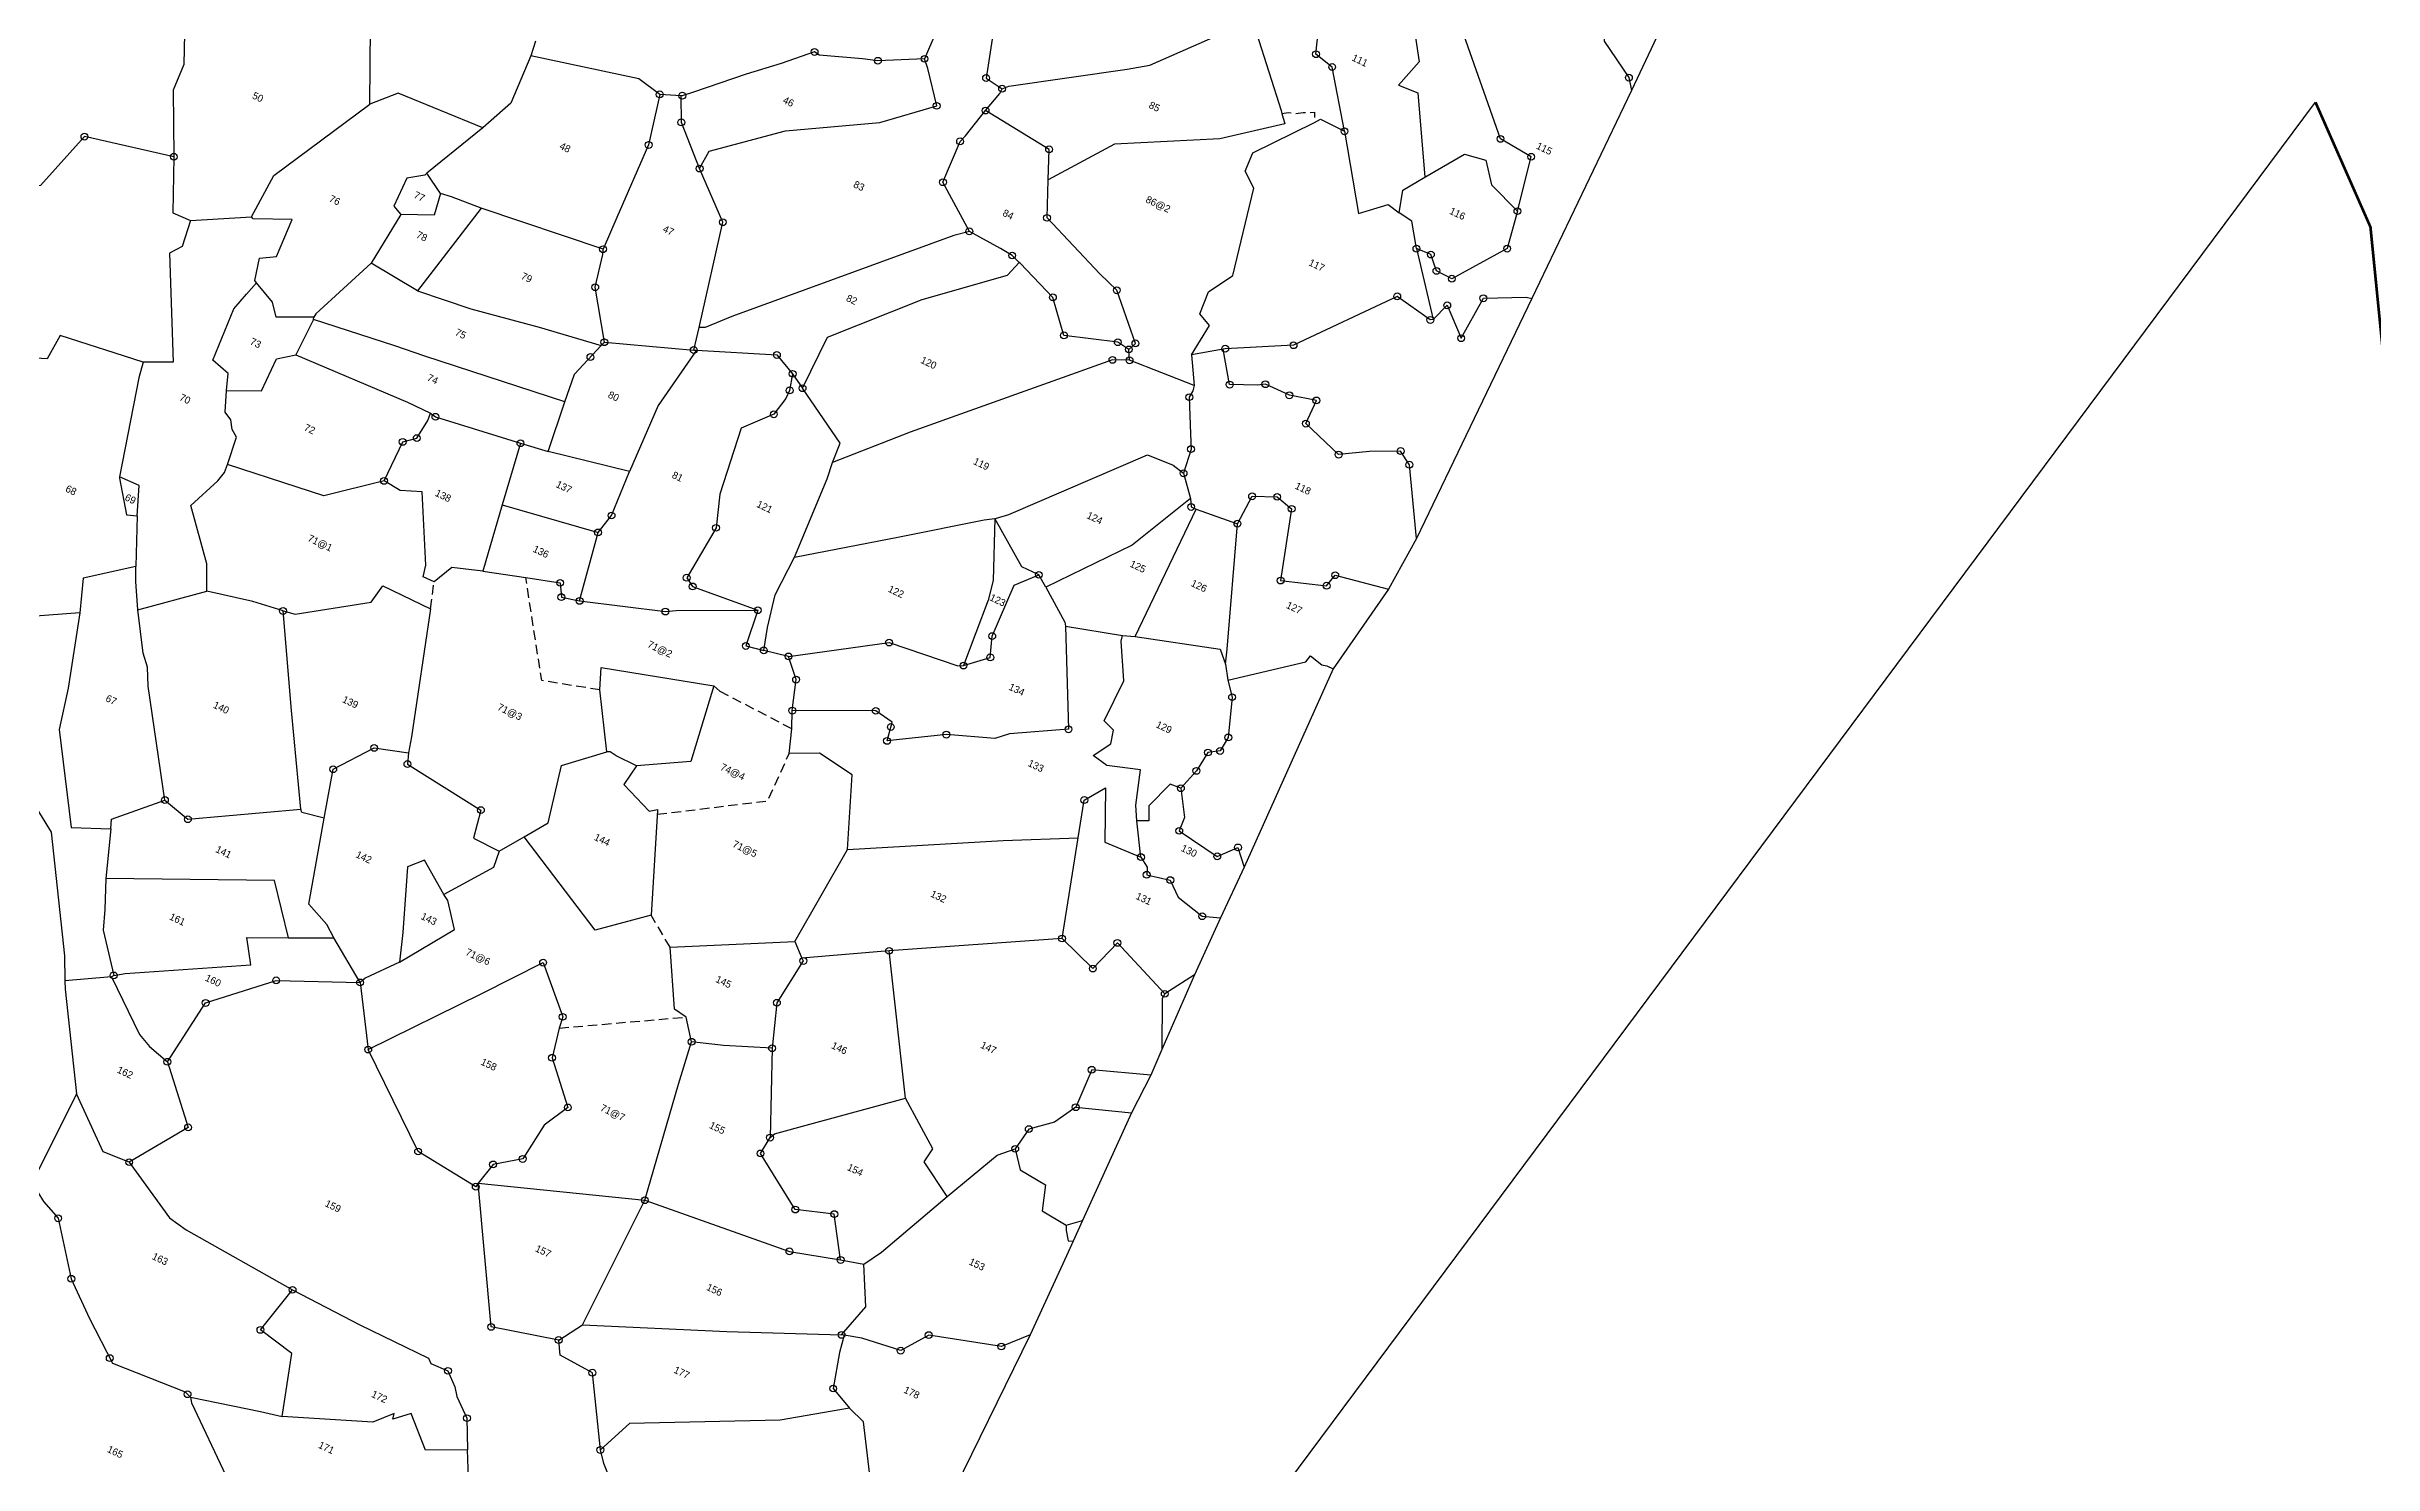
# Model space of a CAD drawing. Header units: metres. Extents: x 279303 to 282352, y 2044638 to 2047334.
# Drawn here: x 280049 to 281272, y 2045737 to 2046482 of the extents above; entities that cross this region are included whole.
import ezdxf
from ezdxf.enums import TextEntityAlignment as Align

# ---------------------------------------------------------------- set-up
doc = ezdxf.new("R2010")
doc.units = ezdxf.units.M
doc.linetypes.add('DASHED', pattern=[0.75, 0.5, -0.25])
for name, color, linetype in [('OFF', 1, 'Continuous'), ('POLY_PARCEL', 6, 'Continuous'), ('POLY_SUBPARCEL', 6, 'DASHED'), ('POLY_WATER', 4, 'Continuous'), ('SYM_STONE', 1, 'Continuous'), ('TEXT_PARCEL', 7, 'Continuous'), ('V_BOUND_LINE', 7, 'Continuous')]:
    doc.layers.add(name, color=color, linetype=linetype)
doc.styles.add('TEXT_MAP', font='KRDEV050.TTF')

# ---------------------------------------------------------------- blocks, each defined once
blk = doc.blocks.new('STONE')
blk.add_circle((0, 0), 0.851)

msp = doc.modelspace()

# ---------------------------------------------------------------- linework, layer by layer
at = {"layer": 'OFF'}
for points in [[(280897.9, 2046493.6), (280881.8, 2046459.3)], [(280700.5, 2045726.8), (281241.3, 2046453.2)], [(280881.8, 2046459.3), (280829.4, 2046350)], [(280829.4, 2046350), (280768.8, 2046223.8)], [(280768.8, 2046223.8), (280754.1, 2046197.1)], [(280754.1, 2046197.1), (280725, 2046155.3)], [(280725, 2046155.3), (280678.2, 2046051)], [(280678.2, 2046051), (280665.7, 2046024.3)], [(280665.7, 2046024.3), (280652, 2045994.4)], [(280652, 2045994.4), (280634.9, 2045955.2)], [(280634.9, 2045955.2), (280629, 2045941.7)], [(280629, 2045941.7), (280619, 2045921.8)], [(280619, 2045921.8), (280593.1, 2045865.2)], [(280588.3, 2045854.4), (280584.8, 2045846.6), (280565.7, 2045805.2)], [(280593.1, 2045865.2), (280588.3, 2045854.4)], [(280565.7, 2045805.2), (280521.7, 2045715.4)]]:
    msp.add_lwpolyline(points, dxfattribs=at)
at = {"layer": 'POLY_PARCEL'}
for points in [[(280734.6, 2046557.2), (280735.5, 2046552.4), (280751, 2046521.1), (280756.1, 2046494), (280767.7, 2046490.8), (280770.1, 2046474.5), (280759.2, 2046462.2), (280769.5, 2046458.2), (280773.1, 2046413.8)], [(280821.8, 2046395.9), (280829, 2046424.5), (280812.9, 2046433.9), (280790.5, 2046497.6), (280812, 2046514.1), (280804.6, 2046529.1), (280788, 2046530.5), (280779.7, 2046538.8), (280781.3, 2046552.7), (280780.3, 2046555.8)], [(280730.9, 2046437.9), (280724.4, 2046471.7), (280715.9, 2046478.4), (280717.4, 2046493), (280684.5, 2046499.3), (280688.6, 2046521.1), (280681.9, 2046531.7)], [(280874.7, 2046528.6), (280866.8, 2046513.9), (280867.4, 2046485.3), (280880.4, 2046466.1), (280881.8, 2046459.3)], [(280121.6, 2046513.7), (280120.7, 2046473), (280115.2, 2046459.6), (280115.5, 2046424.5)], [(280218.6, 2046452.2), (280218.9, 2046493)], [(280530.4, 2046490), (280516, 2046489.8), (280510.1, 2046476)], [(280550.9, 2046460.3), (280554.4, 2046461.7), (280616.7, 2046470.6), (280628.5, 2046472.7), (280670.5, 2046491), (280684.6, 2046489.5), (280697.6, 2046448.8), (280698, 2046447.2)], [(280305.7, 2046485.2), (280303.2, 2046477.6)], [(280510.1, 2046476), (280485.6, 2046475), (280477.5, 2046476), (280454.7, 2046478), (280452.3, 2046479.6), (280434.8, 2046473.6), (280416.4, 2046467.9), (280388.7, 2046458.5), (280382.8, 2046456.6), (280382.2, 2046456.6)], [(280546.1, 2046488.7), (280542.5, 2046465.9), (280550.9, 2046460.3)], [(280303.2, 2046477.6), (280292.6, 2046452.7), (280278, 2046439.8)], [(280370.9, 2046457.3), (280359.9, 2046465.4), (280303.2, 2046477.6)], [(280391.9, 2046418.3), (280396.9, 2046427.4), (280437.1, 2046438.2), (280486.7, 2046442.5), (280516.5, 2046451.3), (280511.8, 2046471), (280510.1, 2046476)], [(280278, 2046439.8), (280233.4, 2046457.9), (280218.6, 2046452.2)], [(280370.9, 2046457.3), (280365.1, 2046430.7), (280348.3, 2046392.6), (280341.1, 2046375.9)], [(280382.2, 2046456.6), (280370.9, 2046457.3)], [(280391.9, 2046418.3), (280382.3, 2046442.6), (280382.2, 2046456.6)], [(280542.2, 2046448.8), (280549.7, 2046457.7), (280550.9, 2046460.3)], [(280156.3, 2046393), (280168.1, 2046414.7), (280218.6, 2046452.2)], [(280533.7, 2046385.3), (280519.8, 2046411.1), (280528.8, 2046432.6), (280531.7, 2046435.5), (280542.2, 2046448.8)], [(280575.1, 2046412.4), (280575.6, 2046428.4), (280542.2, 2046448.8)], [(280698, 2046447.2), (280699.5, 2046441.9), (280665.3, 2046434), (280610, 2046431.1), (280575.1, 2046412.4)], [(280650.4, 2046320.4), (280659.9, 2046335.8), (280654.9, 2046342), (280659.4, 2046353.5), (280672.1, 2046362), (280683.3, 2046408), (280678.7, 2046416.9), (280682.7, 2046426.5), (280715.1, 2046442.6)], [(280715.1, 2046442.6), (280718.3, 2046444.2), (280730.9, 2046437.9)], [(280115.5, 2046424.5), (280068.5, 2046435.1), (280045.4, 2046409.4), (280001, 2046405.6), (279998, 2046404.5)], [(280278, 2046439.8), (280248.5, 2046415.9)], [(280730.9, 2046437.9), (280738.2, 2046394.6), (280753.8, 2046399.4), (280759.7, 2046395.1)], [(280115.5, 2046424.5), (280114.9, 2046395.1), (280124.2, 2046391)], [(280391.6, 2046334.7), (280404.1, 2046390.1), (280391.9, 2046418.3)], [(280773.1, 2046413.8), (280794, 2046425.9), (280805.1, 2046422.7), (280808.1, 2046409.8), (280821.8, 2046395.9)], [(280248.5, 2046415.9), (280247.5, 2046414.9), (280237.9, 2046413.3), (280231.1, 2046398.6), (280234.8, 2046394.1)], [(280255.7, 2046405.2), (280252.3, 2046393.8), (280234.8, 2046394.1)], [(280255.7, 2046405.2), (280248.5, 2046415.9)], [(280261.5, 2046403.4), (280255.7, 2046405.2)], [(280617.5, 2046323.2), (280621, 2046326.4), (280611.2, 2046354.3), (280602.2, 2046362.9), (280574.5, 2046392.4), (280575.1, 2046412.4)], [(280759.7, 2046395.1), (280761.5, 2046407), (280773.1, 2046413.8)], [(280124.2, 2046391), (280156.3, 2046393)], [(280159, 2046358.3), (280158.1, 2046359.5), (280160.6, 2046371.2), (280169.4, 2046372), (280177.7, 2046391.6), (280157.2, 2046391.8), (280156.3, 2046393)], [(280234.8, 2046394.1), (280219.2, 2046368.5)], [(280277, 2046397.4), (280243.6, 2046354)], [(280277, 2046397.4), (280261.5, 2046403.4)], [(280341.1, 2046375.9), (280277, 2046397.4)], [(280768.7, 2046376.2), (280766.2, 2046390.6), (280759.7, 2046395.1)], [(280821.8, 2046395.9), (280816.4, 2046376.2), (280787.3, 2046360.4), (280779.2, 2046364.5), (280776.3, 2046373.1), (280768.7, 2046376.2)], [(280124.2, 2046391), (280119.9, 2046377.4), (280113.2, 2046373.9), (280115.2, 2046316.5), (280099.4, 2046316.6)], [(280533.7, 2046385.3), (280525.6, 2046383.2), (280408.8, 2046340.5), (280394.8, 2046334.7), (280391.6, 2046334.7)], [(280559.9, 2046369), (280556.2, 2046372.6), (280550, 2046376.3), (280533.7, 2046385.3)], [(280219.2, 2046368.5), (280190.1, 2046342), (280189.1, 2046340.1)], [(280243.6, 2046354), (280219.2, 2046368.5)], [(280341.8, 2046327), (280337, 2046355.9), (280341, 2046373.2), (280341.1, 2046375.9)], [(280446, 2046302.8), (280459.1, 2046329.7), (280508.8, 2046349.4), (280553.7, 2046362.2), (280559.9, 2046369)], [(280617.5, 2046323.2), (280611.7, 2046327), (280583.4, 2046330.6), (280577.6, 2046350.6), (280560.4, 2046368.5), (280559.9, 2046369)], [(280768.7, 2046376.2), (280777.5, 2046338.9)], [(280143.2, 2046301.6), (280144.1, 2046310.5), (280136, 2046317.5), (280147.1, 2046344.5), (280153.7, 2046352.3), (280159, 2046358.3)], [(280189.1, 2046340.1), (280169.3, 2046340.2), (280167.3, 2046348.1), (280159, 2046358.3)], [(280243.6, 2046354), (280271.7, 2046344.6), (280307.6, 2046334.9), (280340.1, 2046325.2)], [(280777.5, 2046338.9), (280776, 2046338.7), (280758.6, 2046351.1), (280704.1, 2046325.4), (280668.2, 2046323.6), (280667.1, 2046323.4)], [(280777.5, 2046338.9), (280784.9, 2046346.4), (280792.2, 2046329.1), (280803.9, 2046350.1), (280826.3, 2046350.7), (280829.4, 2046350)], [(280188.9, 2046339), (280179.7, 2046320.3)], [(280188.9, 2046339), (280189.1, 2046340.1)], [(280231.7, 2046325.1), (280188.9, 2046339)], [(280388.8, 2046322.9), (280391.6, 2046334.7)], [(280099.4, 2046316.6), (280055.7, 2046330.5), (280048.9, 2046318.3), (280031.1, 2046319.4), (280026.8, 2046273), (280026.8, 2046259), (280024, 2046218.9), (280021.9, 2046182.1), (280021.8, 2046181.4)], [(280143.2, 2046301.6), (280161.6, 2046301.5), (280169.4, 2046318.2), (280179.7, 2046320.3)], [(280179.7, 2046320.3), (280238.4, 2046295.5), (280250.5, 2046289.7)], [(280321.1, 2046295.6), (280247.4, 2046319.7), (280231.7, 2046325.1)], [(280321.1, 2046295.6), (280326.1, 2046310.2), (280340.1, 2046325.2)], [(280340.1, 2046325.2), (280341.8, 2046327)], [(280341.8, 2046327), (280388.8, 2046322.9)], [(280390.2, 2046322.8), (280370.1, 2046293.8), (280355, 2046259.1)], [(280388.8, 2046322.9), (280390.2, 2046322.8)], [(280390.2, 2046322.8), (280432.5, 2046320.3), (280440.8, 2046310.4)], [(280617.9, 2046317.5), (280617.5, 2046323.2)], [(280667.1, 2046323.4), (280650.4, 2046320.4)], [(280650.4, 2046320.4), (280651.9, 2046304.2)], [(280744.1, 2046269.5), (280727.8, 2046267.9), (280710.6, 2046284.2), (280716.1, 2046296.4), (280701.9, 2046299.1), (280689.3, 2046304.9), (280685.2, 2046304.4), (280670.5, 2046304.7), (280667.1, 2046323.4)], [(280099.4, 2046316.6), (280097.1, 2046308.2), (280087, 2046256.2)], [(280440.8, 2046310.4), (280439.2, 2046301.7), (280437.2, 2046297.4), (280430.9, 2046289.1), (280413.7, 2046281.8), (280402.5, 2046247.2), (280400.5, 2046229.4), (280385.1, 2046203.2), (280388.2, 2046198.6), (280422.5, 2046186.1)], [(280440.8, 2046310.4), (280446, 2046302.8)], [(280617.9, 2046317.5), (280608.9, 2046317.7), (280502.5, 2046279.7), (280461.8, 2046263.8)], [(280651.9, 2046304.2), (280617.9, 2046317.5)], [(280143.7, 2046262.8), (280148.4, 2046277.1), (280146.2, 2046281.1), (280145.5, 2046286.2), (280142.4, 2046290.3), (280143.2, 2046301.6)], [(280312.3, 2046269.6), (280321.1, 2046295.6)], [(280461.8, 2046263.8), (280465.7, 2046274), (280446, 2046302.8)], [(280651.9, 2046304.2), (280651.2, 2046301.5), (280649.3, 2046298.1), (280650, 2046278.8), (280650.2, 2046270.8), (280646.3, 2046258.1)], [(280226, 2046254.1), (280235.8, 2046274.6), (280243.2, 2046276.6), (280249, 2046285.8), (280250.5, 2046289.7)], [(280250.5, 2046289.7), (280253, 2046287.8), (280297.7, 2046273.9)], [(280297.7, 2046273.9), (280288.1, 2046241.5)], [(280297.7, 2046273.9), (280312.3, 2046269.6)], [(280768.8, 2046223.8), (280765, 2046262.6), (280760.4, 2046269.8), (280744.1, 2046269.5)], [(280132.8, 2046196.2), (280132.9, 2046210.5), (280124.5, 2046241.2), (280138.6, 2046254.2), (280142.1, 2046258.5), (280143.7, 2046262.8)], [(280226, 2046254.1), (280194.3, 2046246.3), (280180.4, 2046250.8), (280143.7, 2046262.8)], [(280355, 2046259.1), (280312.3, 2046269.6)], [(280338.5, 2046227), (280345.6, 2046235.9), (280355, 2046259.1)], [(280441.8, 2046214), (280459, 2046255.2), (280461.8, 2046263.8)], [(280547.1, 2046234.4), (280547.9, 2046234.5), (280554.5, 2046236.4), (280627.3, 2046267.8), (280640.8, 2046262.4), (280646.3, 2046258.1)], [(280646.3, 2046258.1), (280649.9, 2046244.9)], [(280087, 2046256.2), (280086.9, 2046255.6), (280090.7, 2046236.3), (280096.2, 2046235.8)], [(280096.2, 2046235.8), (280097.2, 2046251.6), (280087, 2046256.2)], [(280252.3, 2046201), (280246.6, 2046203.7), (280248, 2046209.8), (280246, 2046248.4), (280234.4, 2046249.1), (280226, 2046254.1)], [(280674.6, 2046231.6), (280682.3, 2046246), (280695.5, 2046245.7), (280703.1, 2046239.4), (280697.3, 2046201.7), (280721.5, 2046199), (280726, 2046204.5), (280754.1, 2046197.1)], [(280096.2, 2046235.8), (280095.6, 2046209)], [(280288.1, 2046241.5), (280278, 2046206.7)], [(280288.1, 2046241.5), (280338.5, 2046227)], [(280441.8, 2046214), (280497, 2046224.6), (280541.4, 2046233.7), (280547.1, 2046234.4)], [(280547.1, 2046234.4), (280546.2, 2046201.8), (280543.6, 2046191.3), (280530.6, 2046157)], [(280570.2, 2046204.7), (280561.3, 2046208.9), (280547.1, 2046234.4)], [(280649.9, 2046244.9), (280619.3, 2046220.3), (280573.9, 2046198.2)], [(280620.8, 2046172.2), (280652.9, 2046239.2)], [(280649.9, 2046244.9), (280650.3, 2046240.4), (280652.9, 2046239.2)], [(280652.9, 2046239.2), (280674.6, 2046231.6)], [(280328.8, 2046191), (280338.5, 2046227)], [(280668.3, 2046157.7), (280669.2, 2046165.7), (280674.6, 2046231.6), (280674.6, 2046231.6)], [(280095.6, 2046209), (280067.8, 2046203), (280066.1, 2046184.8)], [(280096.6, 2046186.3), (280095.6, 2046201.2), (280095.6, 2046209)], [(280278, 2046206.7), (280261.6, 2046208.6), (280252.3, 2046201)], [(280425.6, 2046165), (280427.5, 2046177), (280431.6, 2046194.2), (280441.8, 2046214)], [(280172.9, 2046185.7), (280179.2, 2046184), (280219.2, 2046190.3), (280225.4, 2046198.9), (280250.4, 2046186.9)], [(280278, 2046206.7), (280300.5, 2046203.3)], [(280300.5, 2046203.3), (280318.6, 2046200.5), (280319.2, 2046193), (280328.8, 2046191)], [(280530.6, 2046157), (280544.7, 2046161.3), (280545.7, 2046172.5), (280557.2, 2046199.2), (280570.2, 2046204.7)], [(280573.9, 2046198.2), (280570.2, 2046204.7)], [(280573.9, 2046198.2), (280583.9, 2046179.8), (280584.3, 2046177.7)], [(280066.1, 2046184.8), (280021.8, 2046181.4)], [(280066.1, 2046184.8), (280059.9, 2046145.2), (280055.2, 2046123.3), (280061.6, 2046071.8), (280082.4, 2046071.2)], [(280096.6, 2046186.3), (280132.8, 2046196.2)], [(280110.8, 2046086.3), (280102, 2046146.1), (280101.7, 2046156.2), (280099.3, 2046163.6), (280096.6, 2046186.3)], [(280172.9, 2046185.7), (280157, 2046190.6), (280132.8, 2046196.2)], [(280182.2, 2046081.5), (280177.4, 2046133.3), (280172.9, 2046185.7)], [(280250.4, 2046186.9), (280240.5, 2046119.5), (280238.9, 2046111.2)], [(280328.8, 2046191), (280373.9, 2046185.4), (280379.6, 2046186), (280422.5, 2046186.1)], [(280422.5, 2046186.1), (280416.2, 2046167.3), (280425.6, 2046165)], [(280584.3, 2046177.7), (280585.8, 2046123.5), (280554.7, 2046121.1), (280547.1, 2046118.6), (280521.6, 2046120.7), (280490.4, 2046117.4), (280493.1, 2046127.2), (280484.5, 2046133.2), (280440.6, 2046133.3)], [(280584.3, 2046177.7), (280614.2, 2046172.8)], [(280621.8, 2046075.4), (280621.2, 2046083.6), (280623.6, 2046102.2), (280605.9, 2046104.4), (280598.8, 2046109.7), (280608, 2046115.8), (280609.5, 2046123), (280604.5, 2046128), (280614.9, 2046149), (280613.4, 2046169.8), (280614.2, 2046172.8)], [(280614.2, 2046172.8), (280620.8, 2046172.2)], [(280620.8, 2046172.2), (280665.6, 2046165.7), (280668.3, 2046157.7)], [(280438.6, 2046161.8), (280425.6, 2046165)], [(280438.6, 2046161.8), (280491.5, 2046169.1), (280527.7, 2046156.8), (280530.6, 2046157)], [(280440.6, 2046133.3), (280442.6, 2046149.6), (280438.6, 2046161.8)], [(280669.6, 2046149.4), (280710.5, 2046158.9), (280713.1, 2046162.2), (280718.9, 2046157.3), (280721.6, 2046156.9), (280725, 2046155.3)], [(280339.4, 2046144.2), (280340.2, 2046156), (280399.4, 2046146.3)], [(280669.6, 2046149.4), (280671.8, 2046140.4), (280669.8, 2046119.2), (280665.5, 2046112.1), (280659.1, 2046111.3), (280653, 2046101.6), (280644.9, 2046092.5)], [(280668.3, 2046157.7), (280669.6, 2046149.4)], [(280343.1, 2046111.7), (280339.4, 2046144.2)], [(280399.4, 2046146.3), (280387.2, 2046106.6), (280358.7, 2046104.3)], [(280439, 2046110.8), (280440.3, 2046123.8)], [(280440.3, 2046123.8), (280440.6, 2046133.3)], [(280194.6, 2046076.7), (280199.3, 2046102.5), (280220.8, 2046113.7), (280238.9, 2046111.2)], [(280238.9, 2046111.2), (280238.3, 2046105.2), (280276.9, 2046081), (280273, 2046066.3), (280286.6, 2046059.4)], [(280299.7, 2046067), (280312.3, 2046074.4), (280319.2, 2046104.4), (280343.1, 2046111.7)], [(280358.7, 2046104.3), (280348.1, 2046109.6), (280344.8, 2046111.7), (280343.1, 2046111.7)], [(280469.6, 2046060.3), (280472.1, 2046099.6), (280454.9, 2046110.9), (280439, 2046110.8)], [(280358.7, 2046104.3), (280352.1, 2046094.5), (280365.4, 2046080.5), (280369.8, 2046081.3), (280369.8, 2046080.8)], [(280082.4, 2046071.2), (280082.7, 2046076.2), (280110.8, 2046086.3)], [(280110.8, 2046086.3), (280122.9, 2046076.2), (280182.2, 2046081.5), (280182.2, 2046081.5)], [(280590.8, 2046066.5), (280594.1, 2046086.3), (280605.3, 2046092.7), (280604.9, 2046064.2), (280623.9, 2046056.3)], [(280644.9, 2046092.5), (280639.2, 2046094.7), (280628, 2046083.3), (280628, 2046075.3), (280621.8, 2046075.4)], [(280644.9, 2046092.5), (280646.7, 2046077.2), (280644, 2046070.1), (280664, 2046056.7), (280674.9, 2046061.4), (280678.2, 2046051)], [(280182.7, 2046079.8), (280182.2, 2046081.5)], [(280194.6, 2046076.7), (280182.7, 2046079.8)], [(280199.6, 2046013.8), (280196, 2046020.8), (280186.5, 2046031.5), (280194.6, 2046076.7)], [(280369.8, 2046080.8), (280366.4, 2046025.8)], [(280623.9, 2046056.3), (280621.8, 2046075.4)], [(280082.4, 2046071.2), (280079.8, 2046045.1)], [(280286.6, 2046059.4), (280299.7, 2046067)], [(280366.4, 2046025.8), (280337, 2046017.9), (280299.7, 2046067)], [(280469.6, 2046060.3), (280551.5, 2046065)], [(280551.5, 2046065), (280590.8, 2046066.5)], [(280582.4, 2046013.5), (280590.8, 2046066.5)], [(280257.4, 2046036.7), (280247.3, 2046054.7), (280238.3, 2046051.2), (280235.9, 2046016.7), (280234.2, 2046001)], [(280286.6, 2046059.4), (280283.6, 2046050.8), (280257.4, 2046036.7)], [(280441.9, 2046011.9), (280469.6, 2046060.3)], [(280623.9, 2046056.3), (280627.1, 2046051), (280626.9, 2046047), (280639.3, 2046044.2), (280643.4, 2046035.3), (280656.1, 2046025.2), (280665.7, 2046024.3)], [(280079.8, 2046045.1), (280079.3, 2046028.7), (280078.4, 2046017.8), (280083.9, 2045994.1)], [(280175.7, 2046013.8), (280168.5, 2046044), (280079.8, 2046045.1)], [(280234.2, 2046001), (280263, 2046018.2), (280259.5, 2046033.5), (280257.4, 2046036.7)], [(280083.9, 2045994.1), (280089.9, 2045995.1), (280156, 2045999.7), (280153.8, 2046014), (280175.7, 2046013.8)], [(280175.7, 2046013.8), (280199.6, 2046013.8)], [(280213.4, 2045990.4), (280199.6, 2046013.8)], [(280582.4, 2046013.5), (280491.5, 2046007)], [(280636.4, 2045984.4), (280611.5, 2046011.2), (280598.6, 2045997.7), (280582.4, 2046013.5)], [(280234.2, 2046001), (280216, 2045992.6), (280213.4, 2045990.4)], [(280217.7, 2045955.1), (280277.4, 2045984.6), (280309.6, 2046000.8), (280319.9, 2045972.3), (280318.1, 2045966.4)], [(280376.4, 2046008.9), (280441.9, 2046011.9)], [(280384.8, 2045972.2), (280378.7, 2045976.4), (280376.4, 2046008.9)], [(280445.7, 2046003.2), (280446.4, 2046001.7), (280432.5, 2045979.7), (280430, 2045955.8)], [(280441.9, 2046011.9), (280445.7, 2046003.2)], [(280491.5, 2046007), (280445.7, 2046003.2)], [(280500.1, 2045929.6), (280491.5, 2046007)], [(280082.8, 2045993.3), (280082.8, 2045993.3), (280058.2, 2045991.2)], [(280083.9, 2045994.1), (280082.8, 2045993.3)], [(280082.8, 2045993.3), (280097.4, 2045963), (280102.7, 2045956.8)], [(280112.1, 2045948.7), (280132.2, 2045979.6), (280169.3, 2045991.5), (280213.4, 2045990.4)], [(280213.4, 2045990.4), (280217.7, 2045955.1)], [(280652, 2045994.4), (280636.4, 2045984.4)], [(280636.4, 2045984.4), (280635.1, 2045982), (280634.9, 2045955.2)], [(280318.1, 2045966.4), (280314.3, 2045950.8), (280322.6, 2045924.7), (280310.2, 2045915.4), (280298.9, 2045897.6), (280283.3, 2045894.7), (280275.5, 2045884.8)], [(280387.7, 2045959.2), (280384.8, 2045972.2)], [(280102.7, 2045956.8), (280112.1, 2045948.7)], [(280275.5, 2045884.8), (280274.2, 2045883), (280243.9, 2045901.5), (280217.7, 2045955.1)], [(280363.1, 2045875.9), (280380.7, 2045937), (280387.7, 2045959.2)], [(280430, 2045955.8), (280404.5, 2045957.2), (280387.7, 2045959.2)], [(280430, 2045955.8), (280428.9, 2045908.8)], [(280112.1, 2045948.7), (280112.1, 2045948.7), (280123, 2045914.2), (280092, 2045895.9)], [(280629, 2045941.7), (280598, 2045944.5), (280589.6, 2045924.8)], [(280092, 2045895.9), (280078.3, 2045901.3), (280064.4, 2045931.9)], [(280428.9, 2045908.8), (280431.3, 2045910.8), (280449.8, 2045915.9), (280500.1, 2045929.6)], [(280522.1, 2045877.9), (280509.9, 2045896.1), (280514.4, 2045902.9), (280500.1, 2045929.6)], [(280589.6, 2045924.8), (280578.4, 2045917), (280564.9, 2045913.3), (280557.8, 2045902.9)], [(280589.6, 2045924.8), (280619, 2045921.8)], [(280466, 2045844.5), (280462.7, 2045868.6), (280442.2, 2045871), (280423.9, 2045900.5), (280428.9, 2045908.8)], [(280522.1, 2045877.9), (280548.3, 2045899.6), (280557.8, 2045902.9)], [(280557.8, 2045902.9), (280560.4, 2045891.8), (280573.7, 2045884), (280572, 2045870.3), (280584.5, 2045862.8)], [(280092, 2045895.9), (280113.3, 2045866.6), (280121.9, 2045860.3), (280177.9, 2045828.8)], [(280041.1, 2045885), (280047, 2045875.3), (280054.7, 2045866.4), (280061.6, 2045834.6), (280071.1, 2045813.7), (280083.2, 2045790.2), (280121.5, 2045775.1), (280124.3, 2045772.3)], [(280317.8, 2045802.4), (280282.3, 2045809.3), (280275.5, 2045884.8)], [(280275.5, 2045884.8), (280363.1, 2045875.9)], [(280330.4, 2045810.3), (280363.1, 2045875.9)], [(280363.1, 2045875.9), (280439.1, 2045849), (280466, 2045844.5)], [(280478.2, 2045842.2), (280487.5, 2045848.6), (280522.1, 2045877.9)], [(280584.5, 2045862.8), (280593.1, 2045865.2)], [(280584.5, 2045862.8), (280584.6, 2045859.9), (280585.6, 2045854.6), (280588.3, 2045854.4)], [(280466, 2045844.5), (280478.2, 2045842.2)], [(280466.5, 2045805.1), (280479.3, 2045819.9), (280478.2, 2045842.2)], [(280172.4, 2045762.2), (280177.6, 2045795.3), (280161, 2045807.7), (280177.9, 2045828.8)], [(280177.9, 2045828.8), (280213.3, 2045810.4), (280249.3, 2045792.8), (280250.6, 2045790), (280259.6, 2045786.2), (280263.2, 2045777.7), (280264.2, 2045772.7), (280269.6, 2045761.3), (280269.8, 2045744.7)], [(280317.8, 2045802.4), (280330.4, 2045810.3)], [(280330.4, 2045810.3), (280406.2, 2045806.8), (280466.5, 2045805.1)], [(280467.9, 2045804.9), (280465.4, 2045795.8), (280462.1, 2045776.9), (280470.6, 2045766.5)], [(280467.9, 2045804.9), (280466.5, 2045805.1)], [(280565.7, 2045805.2), (280550.5, 2045799), (280512.3, 2045805), (280497.6, 2045796.8), (280477.2, 2045803.4), (280467.9, 2045804.9)], [(280339.7, 2045744.6), (280335.5, 2045785.2), (280318.6, 2045794.4), (280317.8, 2045802.4)], [(280124.3, 2045772.3), (280161, 2045764.9), (280172.4, 2045762.2)], [(280124.3, 2045772.3), (280124.7, 2045769.4), (280142.9, 2045731.2)], [(280269.8, 2045744.7), (280247.8, 2045744.4), (280240.3, 2045763.8), (280230.6, 2045760.7), (280231.4, 2045763.7), (280220.1, 2045759.2), (280172.4, 2045762.2)], [(280470.6, 2045766.5), (280434.3, 2045760.3), (280355, 2045758.5), (280339.7, 2045744.6)], [(280493.4, 2045718.6), (280481.7, 2045728.3), (280478, 2045759.3), (280470.6, 2045766.5)], [(280270.5, 2045725.1), (280269.8, 2045744.7)], [(280346.8, 2045724.4), (280341.5, 2045737.5), (280339.7, 2045744.6)]]:
    msp.add_lwpolyline(points, dxfattribs=at)
at = {"layer": 'POLY_SUBPARCEL', "ltscale": 10, "flags": 128}
for points in [[(280698, 2046447.2), (280701.5, 2046447.8), (280704.6, 2046447.2), (280709.2, 2046447.8), (280715.1, 2046447.9), (280715.1, 2046442.6)], [(280250.4, 2046186.9), (280252.3, 2046201)], [(280339.4, 2046144.2), (280308.9, 2046149.1), (280300.5, 2046203.3)], [(280399.4, 2046146.3), (280402.5, 2046143.6)], [(280402.5, 2046143.6), (280440.3, 2046123.8)], [(280369.7, 2046078.8), (280369.7, 2046078.8), (280427.7, 2046085.9), (280439, 2046110.8)], [(280376.4, 2046008.9), (280366.4, 2046025.8)], [(280318.1, 2045966.4), (280384.8, 2045972.2)]]:
    msp.add_lwpolyline(points, dxfattribs=at)
at = {"layer": 'POLY_WATER'}
for points in [[(280003.1, 2046150.7), (280034, 2046097.1), (280051, 2046069.4), (280058.1, 2046004.4), (280058.2, 2045991.2)], [(280058.2, 2045991.2), (280058.4, 2045986.8), (280064.4, 2045931.9)], [(280064.4, 2045931.9), (280041.1, 2045885)]]:
    msp.add_lwpolyline(points, dxfattribs=at)
at = {"layer": 'V_BOUND_LINE', "const_width": 1.41}
msp.add_lwpolyline([(281241.3, 2046453.2), (281270.2, 2046387.6), (281276.9, 2046320.5)], dxfattribs=at)

# ---------------------------------------------------------------- block references
at = {"layer": 'SYM_STONE'}
for p, xscale, yscale, zscale, rotation in [((280452.3, 2046479.6), 2.098469368310174, 2.098469368310174, 2.098469368310174, 55.79544580327726), ((280510.1, 2046476), 2.098469368310174, 2.098469368310174, 2.098469368310174, 340.7939595384957), ((280715.9, 2046478.4), 2.098469368310174, 2.098469368310174, 2.098469368310174, 49.64555200268078), ((280485.6, 2046475), 2.098469368310174, 2.098469368310174, 2.098469368310174, 280.3735821205561), ((280542.5, 2046465.9), 2.098469368310174, 2.098469368310174, 2.098469368310174, 219.2929145729083), ((280724.4, 2046471.7), 2.098469368310174, 2.098469368310174, 2.098469368310174, 52.56983806908036), ((280880.4, 2046466.1), 2.098469368310174, 2.098469368310174, 2.098469368310174, 225.9708135912809), ((280370.9, 2046457.3), 2.098469368310174, 2.098469368310174, 2.098469368310174, 73.02249048724495), ((280382.8, 2046456.6), 2.098469368310174, 2.098469368310174, 2.098469368310174, 342.6448471970537), ((280516.5, 2046451.3), 2.098469368310173, 2.098469368310173, 2.098469368310173, 357.4227676270074), ((280550.9, 2046460.3), 2.098469368310174, 2.098469368310174, 2.098469368310174, 323.4932686378223), ((280382.3, 2046442.6), 2.098469368310174, 2.098469368310174, 2.098469368310174, 18.05072232984621), ((280542.2, 2046448.8), 2.098469368310174, 2.098469368310174, 2.098469368310174, 298.0802526019717), ((280068.5, 2046435.1), 2.098469368310174, 2.098469368310174, 2.098469368310174, 245.1650787501832), ((280365.1, 2046430.7), 2.098469368310173, 2.098469368310173, 2.098469368310173, 344.439112866469), ((280528.8, 2046432.6), 2.098469368310174, 2.098469368310174, 2.098469368310174, 344.3965096252076), ((280575.6, 2046428.4), 2.098469368310174, 2.098469368310174, 2.098469368310174, 72.4117934146983), ((280730.9, 2046437.9), 2.098469368310174, 2.098469368310174, 2.098469368310174, 50.38660501719838), ((280812.9, 2046433.9), 2.098469368310174, 2.098469368310174, 2.098469368310174, 71.79345542794962), ((280115.5, 2046424.5), 2.098469368310174, 2.098469368310174, 2.098469368310174, 213.0477518485079), ((280391.9, 2046418.3), 2.098469368310174, 2.098469368310174, 2.098469368310174, 17.78942634620607), ((280829, 2046424.5), 2.098469368310174, 2.098469368310174, 2.098469368310174, 114.4536549131458), ((280519.8, 2046411.1), 2.098469368310173, 2.098469368310173, 2.098469368310173, 11.00685576171401), ((280404.1, 2046390.1), 2.098469368310174, 2.098469368310174, 2.098469368310174, 48.90741048786231), ((280574.5, 2046392.4), 2.098469368310174, 2.098469368310174, 2.098469368310174, 241.7351037357396), ((280821.8, 2046395.9), 2.098469368310174, 2.098469368310174, 2.098469368310174, 31.15349373444777), ((280533.7, 2046385.3), 2.098469368310173, 2.098469368310173, 2.098469368310173, 56.5478486002442), ((280341.1, 2046375.9), 2.098469368310174, 2.098469368310174, 2.098469368310174, 310.6957796382917), ((280556.2, 2046372.6), 2.098469368310174, 2.098469368310174, 2.098469368310174, 35.80403658638744), ((280768.7, 2046376.2), 2.098469368310174, 2.098469368310174, 2.098469368310174, 35.0663411221416), ((280776.3, 2046373.1), 2.098469368310174, 2.098469368310174, 2.098469368310174, 57.24471690561461), ((280816.4, 2046376.2), 2.098469368310174, 2.098469368310174, 2.098469368310174, 334.5024667388926), ((280337, 2046355.9), 2.098469368310174, 2.098469368310174, 2.098469368310174, 201.5694978313635), ((280611.2, 2046354.3), 2.098469368310174, 2.098469368310174, 2.098469368310174, 201.3635825281944), ((280779.2, 2046364.5), 2.098469368310174, 2.098469368310174, 2.098469368310174, 57.13233387612241), ((280787.3, 2046360.4), 2.098469368310174, 2.098469368310174, 2.098469368310174, 75.1836414628616), ((280577.6, 2046350.6), 2.098469368310174, 2.098469368310174, 2.098469368310174, 53.18107753751469), ((280758.6, 2046351.1), 2.098469368310174, 2.098469368310174, 2.098469368310174, 85.27516952786542), ((280784.9, 2046346.4), 2.098469368310174, 2.098469368310174, 2.098469368310174, 251.1810486864576), ((280803.9, 2046350.1), 2.098469368310174, 2.098469368310174, 2.098469368310174, 122.3173854602574), ((280583.4, 2046330.6), 2.098469368310174, 2.098469368310174, 2.098469368310174, 188.3502964216568), ((280776, 2046338.7), 2.098469368310174, 2.098469368310174, 2.098469368310174, 247.6031094566275), ((280792.2, 2046329.1), 2.098469368310173, 2.098469368310173, 2.098469368310173, 207.3693991847659), ((280334.5, 2046319.2), 2.098469368310174, 2.098469368310174, 2.098469368310174, 335.7420441732016), ((280341.8, 2046327), 2.098469368310174, 2.098469368310174, 2.098469368310174, 59.24104146349447), ((280388.8, 2046322.9), 2.098469368310174, 2.098469368310174, 2.098469368310174, 30.39349361139825), ((280432.5, 2046320.3), 2.098469368310174, 2.098469368310174, 2.098469368310174, 42.29102332324697), ((280608.9, 2046317.7), 2.098469368310174, 2.098469368310174, 2.098469368310174, 285.9328125095381), ((280611.7, 2046327), 2.098469368310174, 2.098469368310174, 2.098469368310174, 78.85834843786174), ((280617.5, 2046323.2), 2.098469368310173, 2.098469368310173, 2.098469368310173, 359.2474663796297), ((280617.9, 2046317.5), 2.098469368310174, 2.098469368310174, 2.098469368310174, 263.3455424749536), ((280621, 2046326.4), 2.098469368310174, 2.098469368310174, 2.098469368310174, 345.6037273752486), ((280668.2, 2046323.6), 2.098469368310174, 2.098469368310174, 2.098469368310174, 50.91739419839583), ((280704.1, 2046325.4), 2.098469368310174, 2.098469368310174, 2.098469368310174, 312.7424284797765), ((280440.8, 2046310.4), 2.098469368310174, 2.098469368310174, 2.098469368310174, 53.43405710904914), ((280670.5, 2046304.7), 2.098469368310174, 2.098469368310174, 2.098469368310174, 54.84977988593182), ((280689.3, 2046304.9), 2.098469368310174, 2.098469368310174, 2.098469368310174, 71.14501055896768), ((280439.2, 2046301.7), 2.098469368310173, 2.098469368310173, 2.098469368310173, 298.6980250589385), ((280446, 2046302.8), 2.098469368310174, 2.098469368310174, 2.098469368310174, 350.3405467126578), ((280649.3, 2046298.1), 2.098469368310174, 2.098469368310174, 2.098469368310174, 163.7215252493856), ((280701.9, 2046299.1), 2.098469368310174, 2.098469368310174, 2.098469368310174, 70.63123438014227), ((280716.1, 2046296.4), 2.098469368310174, 2.098469368310174, 2.098469368310174, 63.60832065599283), ((280253, 2046287.8), 2.098469368310174, 2.098469368310174, 2.098469368310174, 299.0485521668673), ((280430.9, 2046289.1), 2.098469368310174, 2.098469368310174, 2.098469368310174, 310.6674596411465), ((280710.6, 2046284.2), 2.098469368310173, 2.098469368310173, 2.098469368310173, 14.11477368140749), ((280235.8, 2046274.6), 2.098469368310174, 2.098469368310174, 2.098469368310174, 89.18378583896319), ((280243.2, 2046276.6), 2.098469368310174, 2.098469368310174, 2.098469368310174, 0.5014642751968197), ((280297.7, 2046273.9), 2.098469368310174, 2.098469368310174, 2.098469368310174, 99.0779296891527), ((280650.2, 2046270.8), 2.098469368310174, 2.098469368310174, 2.098469368310174, 353.4434371074581), ((280727.8, 2046267.9), 2.098469368310174, 2.098469368310174, 2.098469368310174, 62.73279576475273), ((280760.4, 2046269.8), 2.098469368310174, 2.098469368310174, 2.098469368310174, 334.5024667388926), ((280646.3, 2046258.1), 2.098469368310174, 2.098469368310174, 2.098469368310174, 10.83662348893996), ((280765, 2046262.6), 2.098469368310174, 2.098469368310174, 2.098469368310174, 29.30163703757595), ((280226, 2046254.1), 2.098469368310174, 2.098469368310174, 2.098469368310174, 107.558821777895), ((280682.3, 2046246), 2.098469368310174, 2.098469368310174, 2.098469368310174, 69.89530539378717), ((280695.5, 2046245.7), 2.098469368310174, 2.098469368310174, 2.098469368310174, 64.83194592822234), ((280345.6, 2046235.9), 2.098469368310174, 2.098469368310174, 2.098469368310174, 321.5621936579482), ((280650.3, 2046240.4), 2.098469368310174, 2.098469368310174, 2.098469368310174, 56.04915605652227), ((280674.6, 2046231.6), 2.098469368310174, 2.098469368310174, 2.098469368310174, 77.27028590808965), ((280703.1, 2046239.4), 2.098469368310174, 2.098469368310174, 2.098469368310174, 4.441798385513771), ((280338.5, 2046227), 2.098469368310174, 2.098469368310174, 2.098469368310174, 351.4666705234601), ((280400.5, 2046229.4), 2.098469368310174, 2.098469368310174, 2.098469368310174, 1.207495138333689), ((280318.6, 2046200.5), 2.098469368310174, 2.098469368310174, 2.098469368310174, 246.9225748476539), ((280385.1, 2046203.2), 2.098469368310174, 2.098469368310174, 2.098469368310174, 38.92228481830647), ((280388.2, 2046198.6), 2.098469368310174, 2.098469368310174, 2.098469368310174, 48.4550798657263), ((280570.2, 2046204.7), 2.098469368310174, 2.098469368310174, 2.098469368310174, 64.94167765982583), ((280697.3, 2046201.7), 2.098469368310174, 2.098469368310174, 2.098469368310174, 50.51180760358327), ((280721.5, 2046199), 2.098469368310174, 2.098469368310174, 2.098469368310174, 113.681047265188), ((280726, 2046204.5), 2.098469368310174, 2.098469368310174, 2.098469368310174, 77.58694262525131), ((280172.9, 2046185.7), 2.098469368310174, 2.098469368310174, 2.098469368310174, 212.9752007225194), ((280319.2, 2046193), 2.098469368310174, 2.098469368310174, 2.098469368310174, 250.8231658509391), ((280328.8, 2046191), 2.098469368310174, 2.098469368310174, 2.098469368310174, 234.1393097115466), ((280373.9, 2046185.4), 2.098469368310174, 2.098469368310174, 2.098469368310174, 108.9076448438017), ((280422.5, 2046186.1), 2.098469368310174, 2.098469368310174, 2.098469368310174, 104.182259796937), ((280545.7, 2046172.5), 2.098469368310173, 2.098469368310173, 2.098469368310173, 18.73055532510008), ((280416.2, 2046167.3), 2.098469368310174, 2.098469368310174, 2.098469368310174, 102.771862623652), ((280425.6, 2046165), 2.098469368310174, 2.098469368310174, 2.098469368310174, 54.16590569350262), ((280438.6, 2046161.8), 2.098469368310173, 2.098469368310173, 2.098469368310173, 85.14419912127403), ((280491.5, 2046169.1), 2.098469368310174, 2.098469368310174, 2.098469368310174, 248.0791750963846), ((280544.7, 2046161.3), 2.098469368310173, 2.098469368310173, 2.098469368310173, 14.32206318639938), ((280442.6, 2046149.6), 2.098469368310174, 2.098469368310174, 2.098469368310174, 2.894950326711716), ((280530.6, 2046157), 2.098469368310174, 2.098469368310174, 2.098469368310174, 271.3650516023049), ((280440.6, 2046133.3), 2.098469368310174, 2.098469368310174, 2.098469368310174, 145.1129598649153), ((280484.5, 2046133.2), 2.098469368310174, 2.098469368310174, 2.098469368310174, 112.1709458253613), ((280671.8, 2046140.4), 2.098469368310174, 2.098469368310174, 2.098469368310174, 336.0974735158388), ((280492.4, 2046124.7), 2.098469368310174, 2.098469368310174, 2.098469368310174, 55.87630002621326), ((280585.8, 2046123.5), 2.098469368310174, 2.098469368310174, 2.098469368310174, 248.8603883376921), ((280220.8, 2046113.7), 2.098469368310174, 2.098469368310174, 2.098469368310174, 308.9121161518937), ((280490.4, 2046117.4), 2.098469368310174, 2.098469368310174, 2.098469368310174, 45.21992012435017), ((280521.6, 2046120.7), 2.098469368310173, 2.098469368310173, 2.098469368310173, 260.5990692876476), ((280659.1, 2046111.3), 2.098469368310174, 2.098469368310174, 2.098469368310174, 318.6316328042038), ((280665.5, 2046112.1), 2.098469368310173, 2.098469368310173, 2.098469368310173, 288.5696625746794), ((280669.8, 2046119.2), 2.098469368310174, 2.098469368310174, 2.098469368310174, 333.4410538437663), ((280199.3, 2046102.5), 2.098469368310174, 2.098469368310174, 2.098469368310174, 325.3337143395962), ((280238.3, 2046105.2), 2.098469368310174, 2.098469368310174, 2.098469368310174, 38.78719089382446), ((280653, 2046101.6), 2.098469368310174, 2.098469368310174, 2.098469368310174, 343.3779570403466), ((280110.8, 2046086.3), 2.098469368310174, 2.098469368310174, 2.098469368310174, 263.2754393191335), ((280594.1, 2046086.3), 2.098469368310174, 2.098469368310174, 2.098469368310174, 138.6543800157791), ((280644.9, 2046092.5), 2.098469368310174, 2.098469368310174, 2.098469368310174, 346.5434162746033), ((280122.9, 2046076.2), 2.098469368310174, 2.098469368310174, 2.098469368310174, 202.8385591123161), ((280276.9, 2046081), 2.098469368310174, 2.098469368310174, 2.098469368310174, 170.0945041963195), ((280644, 2046070.1), 2.098469368310174, 2.098469368310174, 2.098469368310174, 47.03012427102144), ((280674.9, 2046061.4), 2.098469368310174, 2.098469368310174, 2.098469368310174, 77.62119655494308), ((280623.9, 2046056.3), 2.098469368310174, 2.098469368310174, 2.098469368310174, 218.7257102673641), ((280664, 2046056.7), 2.098469368310174, 2.098469368310174, 2.098469368310174, 116.6380687574127), ((280626.9, 2046047), 2.098469368310174, 2.098469368310174, 2.098469368310174, 263.1172188310511), ((280639.3, 2046044.2), 2.098469368310174, 2.098469368310174, 2.098469368310174, 271.8340932299952), ((280656.1, 2046025.2), 2.098469368310174, 2.098469368310174, 2.098469368310174, 247.9351197734164), ((280582.4, 2046013.5), 2.098469368310174, 2.098469368310174, 2.098469368310174, 34.42188211478213), ((280611.5, 2046011.2), 2.098469368310174, 2.098469368310174, 2.098469368310174, 258.6802848320097), ((280309.6, 2046000.8), 2.098469368310174, 2.098469368310174, 2.098469368310174, 226.315032867967), ((280446.4, 2046001.7), 2.098469368310174, 2.098469368310174, 2.098469368310174, 303.9129693682912), ((280491.5, 2046007), 2.098469368310174, 2.098469368310174, 2.098469368310174, 85.63754345141945), ((280083.9, 2045994.1), 2.098469368310174, 2.098469368310174, 2.098469368310174, 291.4426877912431), ((280169.3, 2045991.5), 2.098469368310174, 2.098469368310174, 2.098469368310174, 282.2854383824886), ((280213.4, 2045990.4), 2.098469368310173, 2.098469368310173, 2.098469368310173, 228.7124085351612), ((280598.6, 2045997.7), 2.098469368310174, 2.098469368310174, 2.098469368310174, 267.4095160566759), ((280132.2, 2045979.6), 2.098469368310174, 2.098469368310174, 2.098469368310174, 333.0333279227481), ((280432.5, 2045979.7), 2.098469368310174, 2.098469368310174, 2.098469368310174, 4.672277472602182), ((280636.4, 2045984.4), 2.098469368310174, 2.098469368310174, 2.098469368310174, 71.17944049696612), ((280319.9, 2045972.3), 2.098469368310174, 2.098469368310174, 2.098469368310174, 159.0170365729958), ((280217.7, 2045955.1), 2.098469368310174, 2.098469368310174, 2.098469368310174, 205.5195440352752), ((280314.3, 2045950.8), 2.098469368310174, 2.098469368310174, 2.098469368310174, 159.4553125395919), ((280387.7, 2045959.2), 2.098469368310173, 2.098469368310173, 2.098469368310173, 317.9145087414716), ((280430, 2045955.8), 2.098469368310174, 2.098469368310174, 2.098469368310174, 21.83291553001949), ((280112.1, 2045948.7), 2.098469368310174, 2.098469368310174, 2.098469368310174, 5.245207471275622), ((280598, 2045944.5), 2.098469368310174, 2.098469368310174, 2.098469368310174, 72.76134411976086), ((280589.6, 2045924.8), 2.098469368310174, 2.098469368310174, 2.098469368310174, 149.9674407454702), ((280123, 2045914.2), 2.098469368310174, 2.098469368310174, 2.098469368310174, 29.9139862289754), ((280322.6, 2045924.7), 2.098469368310174, 2.098469368310174, 2.098469368310174, 19.88612095484593), ((280564.9, 2045913.3), 2.098469368310174, 2.098469368310174, 2.098469368310174, 149.3980062987419), ((280243.9, 2045901.5), 2.098469368310174, 2.098469368310174, 2.098469368310174, 241.5008518195274), ((280428.9, 2045908.8), 2.098469368310174, 2.098469368310174, 2.098469368310174, 339.5314576393039), ((280557.8, 2045902.9), 2.098469368310174, 2.098469368310174, 2.098469368310174, 129.9832620790642), ((280092, 2045895.9), 2.098469368310174, 2.098469368310174, 2.098469368310174, 68.65195374989011), ((280283.3, 2045894.7), 2.098469368310174, 2.098469368310174, 2.098469368310174, 113.8126813352401), ((280298.9, 2045897.6), 2.098469368310174, 2.098469368310174, 2.098469368310174, 120.0670952872176), ((280423.9, 2045900.5), 2.098469368310174, 2.098469368310174, 2.098469368310174, 11.7057662172957), ((280274.2, 2045883), 2.098469368310174, 2.098469368310174, 2.098469368310174, 203.3595246857644), ((280363.1, 2045875.9), 2.098469368310174, 2.098469368310174, 2.098469368310174, 325.7853475852974), ((280054.7, 2045866.4), 2.098469368310174, 2.098469368310174, 2.098469368310174, 236.2332409634187), ((280442.2, 2045871), 2.098469368310174, 2.098469368310174, 2.098469368310174, 25.76158656577624), ((280462.7, 2045868.6), 2.098469368310174, 2.098469368310174, 2.098469368310174, 62.89319750375186), ((280439.1, 2045849), 2.098469368310174, 2.098469368310174, 2.098469368310174, 214.2288500032385), ((280466, 2045844.5), 2.098469368310174, 2.098469368310174, 2.098469368310174, 189.7801103950801), ((280061.6, 2045834.6), 2.098469368310174, 2.098469368310174, 2.098469368310174, 227.41140416401), ((280177.9, 2045828.8), 2.098469368310174, 2.098469368310174, 2.098469368310174, 48.60673219972272), ((280161, 2045807.7), 2.098469368310174, 2.098469368310174, 2.098469368310174, 200.518699059455), ((280282.3, 2045809.3), 2.098469368310174, 2.098469368310174, 2.098469368310174, 294.3065297250261), ((280466.5, 2045805.1), 2.098469368310174, 2.098469368310174, 2.098469368310174, 350.753700237797), ((280512.3, 2045805), 2.098469368310174, 2.098469368310174, 2.098469368310174, 89.76569361247061), ((280081.8, 2045792.9), 2.098469368310174, 2.098469368310174, 2.098469368310174, 208.235943883406), ((280317.8, 2045802.4), 2.098469368310174, 2.098469368310174, 2.098469368310174, 337.8213287298134), ((280497.6, 2045796.8), 2.098469368310174, 2.098469368310174, 2.098469368310174, 267.9451976846653), ((280550.5, 2045799), 2.098469368310174, 2.098469368310174, 2.098469368310174, 79.21672303487412), ((280259.6, 2045786.2), 2.098469368310174, 2.098469368310174, 2.098469368310174, 125.0559988434964), ((280335.5, 2045785.2), 2.098469368310174, 2.098469368310174, 2.098469368310174, 33.04957168159088), ((280122.7, 2045773.9), 2.098469368310174, 2.098469368310174, 2.098469368310174, 218.9392259474675), ((280462.1, 2045776.9), 2.098469368310174, 2.098469368310174, 2.098469368310174, 167.4467473927381), ((280269.6, 2045761.3), 2.098469368310174, 2.098469368310174, 2.098469368310174, 2.991059468052142), ((280339.7, 2045744.6), 2.098469368310174, 2.098469368310174, 2.098469368310174, 200.2611645975845)]:
    msp.add_blockref('STONE', p, dxfattribs=dict(at, xscale=xscale, yscale=yscale, zscale=zscale, rotation=rotation))

# ---------------------------------------------------------------- texts
at = {"layer": 'TEXT_PARCEL', "style": 'TEXT_MAP'}
for s, p in [('111', (280739, 2046475.2)), ('50', (280159.7, 2046455.9)), ('46', (280438.6, 2046453.5)), ('85', (280631, 2046450.9)), ('48', (280321.2, 2046429.4)), ('115', (280835.9, 2046428.8)), ('76', (280200.1, 2046401.7)), ('77', (280244.6, 2046403.6)), ('83', (280475.7, 2046409.2)), ('84', (280554.1, 2046394.2)), ('86@2', (280632.8, 2046399.3)), ('116', (280790.3, 2046394.6)), ('78', (280245.9, 2046382.7)), ('47', (280375.5, 2046385.8)), ('117', (280716.3, 2046367.5)), ('79', (280301, 2046361)), ('82', (280471.9, 2046349.4)), ('75', (280266.3, 2046331.4)), ('73', (280158.5, 2046326.6)), ('120', (280512.3, 2046316.2)), ('74', (280251.6, 2046307.6)), ('70', (280121.4, 2046297.2)), ('80', (280346.7, 2046298.6)), ('72', (280186.9, 2046281.4)), ('81', (280380.3, 2046256.4)), ('119', (280540, 2046263)), ('68', (280061.5, 2046249.2)), ('69', (280092.7, 2046244.6)), ('138', (280257.1, 2046246.3)), ('137', (280320.6, 2046250.9)), ('118', (280709.1, 2046250.1)), ('121', (280426.1, 2046240.5)), ('124', (280599.6, 2046234.6)), ('71@1', (280192.3, 2046221.2)), ('136', (280308.5, 2046216.9)), ('125', (280622.3, 2046209.1)), ('122', (280495.2, 2046195.9)), ('126', (280654.4, 2046198.9)), ('123', (280548.6, 2046191.4)), ('127', (280704.5, 2046187.4)), ('71@2', (280370.9, 2046165.4)), ('134', (280558.6, 2046144.4)), ('67', (280082.6, 2046139)), ('140', (280140.4, 2046134.9)), ('139', (280208.3, 2046137.8)), ('71@3', (280292, 2046132.4)), ('129', (280636, 2046124.6)), ('74@4', (280409.2, 2046100.9)), ('133', (280568.7, 2046104.3)), ('141', (280141.7, 2046059)), ('144', (280340.7, 2046065.4)), ('71@5', (280415.6, 2046060.4)), ('130', (280649.2, 2046059.6)), ('142', (280215.4, 2046056.3)), ('132', (280517.5, 2046035.6)), ('131', (280625.4, 2046034.4)), ('161', (280117.4, 2046023.6)), ('143', (280249.6, 2046023.8)), ('71@6', (280275.3, 2046003.6)), ('160', (280136.2, 2045991.4)), ('145', (280404.5, 2045990.7)), ('146', (280465.4, 2045955.9)), ('147', (280543.8, 2045956.1)), ('162', (280089.9, 2045943.1)), ('158', (280281.1, 2045947.3)), ('71@7', (280346.1, 2045921.7)), ('155', (280401.2, 2045913.9)), ('154', (280473.7, 2045891.8)), ('159', (280199.2, 2045872.8)), ('163', (280108.3, 2045845)), ('157', (280309.7, 2045849.1)), ('153', (280537.7, 2045842.2)), ('156', (280399.7, 2045828.8)), ('177', (280382.5, 2045785.3)), ('172', (280223.6, 2045772.6)), ('178', (280503.4, 2045774.8)), ('165', (280084.7, 2045743.6)), ('171', (280195.7, 2045745.8))]:
    msp.add_text(s, height=3.78, rotation=334.5025, dxfattribs=at).set_placement(p, align=Align.MIDDLE)

doc.saveas('drawing.dxf')
